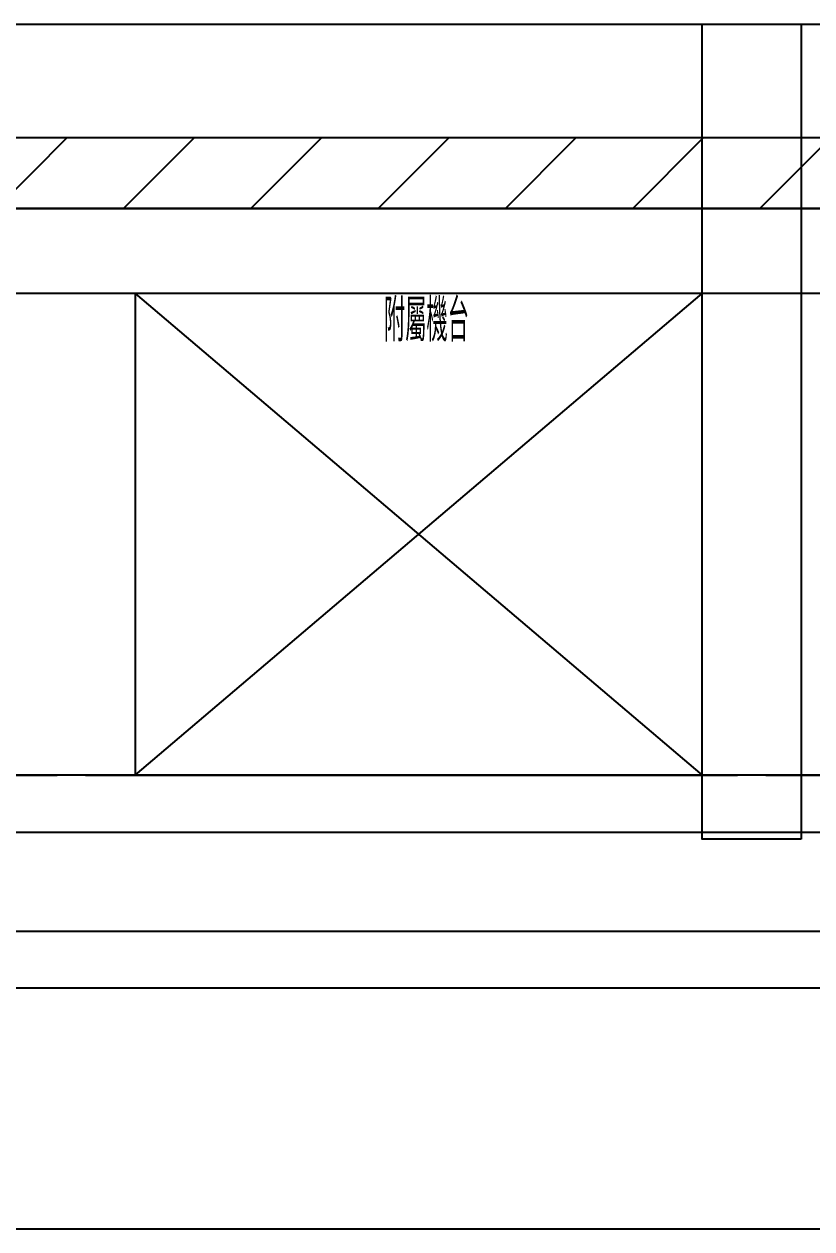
# Model space of a CAD drawing. Extents: x -18489 to 195597, y -1599 to 112111.
# Drawn here: x 11343.3 to 11621.2, y 26160.8 to 26585.8 of the extents above; entities that cross this region are included whole.
import ezdxf
from ezdxf.enums import TextEntityAlignment as Align
from ezdxf.xclip import XClip

# ---------------------------------------------------------------- set-up
doc = ezdxf.new("R2010")
doc.units = 0
doc.header["$LTSCALE"] = 100
doc.header["$XCLIPFRAME"] = 2
doc.linetypes.add('188K-SM-07-F10-MECH-CR PIPE-Y2257103$0$X-S-FAB_SL ALL$0$HIDDEN', pattern=[0.4, 0.3, -0.1])
for name, color, linetype in [('188K-SM-07-F10-MECH-CR PIPE-Y2257103$0$0-FIRE', 1, 'Continuous'), ('188K-SM-07-F10-MECH-CR PIPE-Y2257103$0$0-hookupzoom', 4, 'Continuous'), ('188K-SM-07-F10-MECH-CR PIPE-Y2257103$0$X-S-FAB_SL ALL$0$ASP_1', 1, 'Continuous'), ('188K-SM-07-F10-MECH-CR PIPE-Y2257103$0$X-S-FAB_SL ALL$0$ASP_8', 8, 'Continuous'), ('188K-SM-07-F10-MECH-CR PIPE-Y2257103$0$X-S-FAB_SL ALL$0$BEAM-S', 2, 'Continuous'), ('188K-SM-07-F10-MECH-CR PIPE-Y2257103$0$X-S-FAB_SL ALL$0$HID', 5, '188K-SM-07-F10-MECH-CR PIPE-Y2257103$0$X-S-FAB_SL ALL$0$HIDDEN')]:
    doc.layers.add(name, color=color, linetype=linetype)
doc.styles.add('188K-SM-07-F10-MECH-CR PIPE-Y2257103$0$XCL-SEC 7-HVAC-PIPING-P-T13007$0$LK-TXT2-E', font='romans.shx', dxfattribs={"width": 0.8, "bigfont": 'chineset.shx'})

# ---------------------------------------------------------------- blocks, each defined once
blk = doc.blocks.new('*U1953')
at = {"color": 241}
blk.add_lwpolyline([(17.5, 50), (-17.5, 50), (-17.5, 337.5), (17.5, 337.5)], close=True, dxfattribs=at)
blk = doc.blocks.new('188K-SM-07-F10-MECH-CR PIPE-Y2257103$0$X-S-FAB_SL ALL')
at = {"color": 241}
for p, q in [((-2628.521, -72748.977), (19076.479, -72748.977)), ((-2628.521, -72788.977), (19076.479, -72788.977))]:
    blk.add_line(p, q, dxfattribs=at)
at = {"layer": '188K-SM-07-F10-MECH-CR PIPE-Y2257103$0$X-S-FAB_SL ALL$0$ASP_1'}
for p, q in [((6596.479, -73068.977), (12198.979, -73068.977)), ((6596.479, -73088.977), (12223.979, -73088.977))]:
    blk.add_line(p, q, dxfattribs=at)
at = {"layer": '188K-SM-07-F10-MECH-CR PIPE-Y2257103$0$X-S-FAB_SL ALL$0$ASP_8'}
for p, q in [((6621.479, -73033.977), (7351.479, -73033.977)), ((6641.479, -73173.977), (7221.479, -73173.977))]:
    blk.add_line(p, q, dxfattribs=at)
at = {"layer": '188K-SM-07-F10-MECH-CR PIPE-Y2257103$0$X-S-FAB_SL ALL$0$HID'}
blk.add_line((-2628.521, -73013.977), (19076.479, -73013.977), dxfattribs=at)
at = {"layer": '188K-SM-07-F10-MECH-CR PIPE-Y2257103$0$X-S-FAB_SL ALL$0$BEAM-S'}
blk.add_blockref('*U1953', (7126.479, -73086.477), dxfattribs=at)
blk = doc.blocks.new('188K-SM-07-F10-MECH-CR PIPE-Y2257103')
at = {"layer": '188K-SM-07-F10-MECH-CR PIPE-Y2257103$0$0-FIRE'}
h = blk.add_hatch(dxfattribs=at)
h.set_pattern_fill('ANSI31', color=256, scale=10)
h.set_pattern_definition([(45, (0, 99332.263), (-22.45064, 22.45064), [])])
h.paths.add_polyline_path([(23550, 26520.786), (1845, 26520.786), (1845, 26545.786), (23550, 26545.786)])
blk.add_line((23502.5, 26320.786), (1845, 26320.786))
blk.add_lwpolyline([(23550, 26520.786), (1845, 26520.786), (1845, 26545.786), (23550, 26545.786)], close=True, dxfattribs=at)
at = {"layer": '188K-SM-07-F10-MECH-CR PIPE-Y2257103$0$0-hookupzoom'}
blk.add_lwpolyline([(23550, 26490.786), (1845, 26490.786), (1845, 26520.786), (23550, 26520.786)], close=True, dxfattribs=at)
ref = blk.add_blockref('188K-SM-07-F10-MECH-CR PIPE-Y2257103$0$X-S-FAB_SL ALL', (4473.521, 99334.763))
XClip(ref).set_block_clipping_path([(-7553.4648570136, -75341.9369645483), (24026.2025623869, -67725.7696244382)])
for p, q in [((11382.5, 26490.786), (11582.5, 26320.786)), ((11382.5, 26320.786), (11582.5, 26490.786))]:
    blk.add_line(p, q, dxfattribs=at)
blk.add_lwpolyline([(11382.5, 26320.786), (11582.5, 26320.786), (11582.5, 26490.786), (11382.5, 26490.786)], close=True, dxfattribs=at)
at = {"layer": '188K-SM-07-F10-MECH-CR PIPE-Y2257103$0$0-hookupzoom', "style": '188K-SM-07-F10-MECH-CR PIPE-Y2257103$0$XCL-SEC 7-HVAC-PIPING-P-T13007$0$LK-TXT2-E', "width": 0.5}
blk.add_text('附屬機台', height=15, dxfattribs=at).set_placement((11470.262, 26481.297, 0), align=Align.MIDDLE_LEFT)

msp = doc.modelspace()

# ---------------------------------------------------------------- block references
msp.add_blockref('188K-SM-07-F10-MECH-CR PIPE-Y2257103', (0, 0))

doc.saveas('drawing.dxf')
